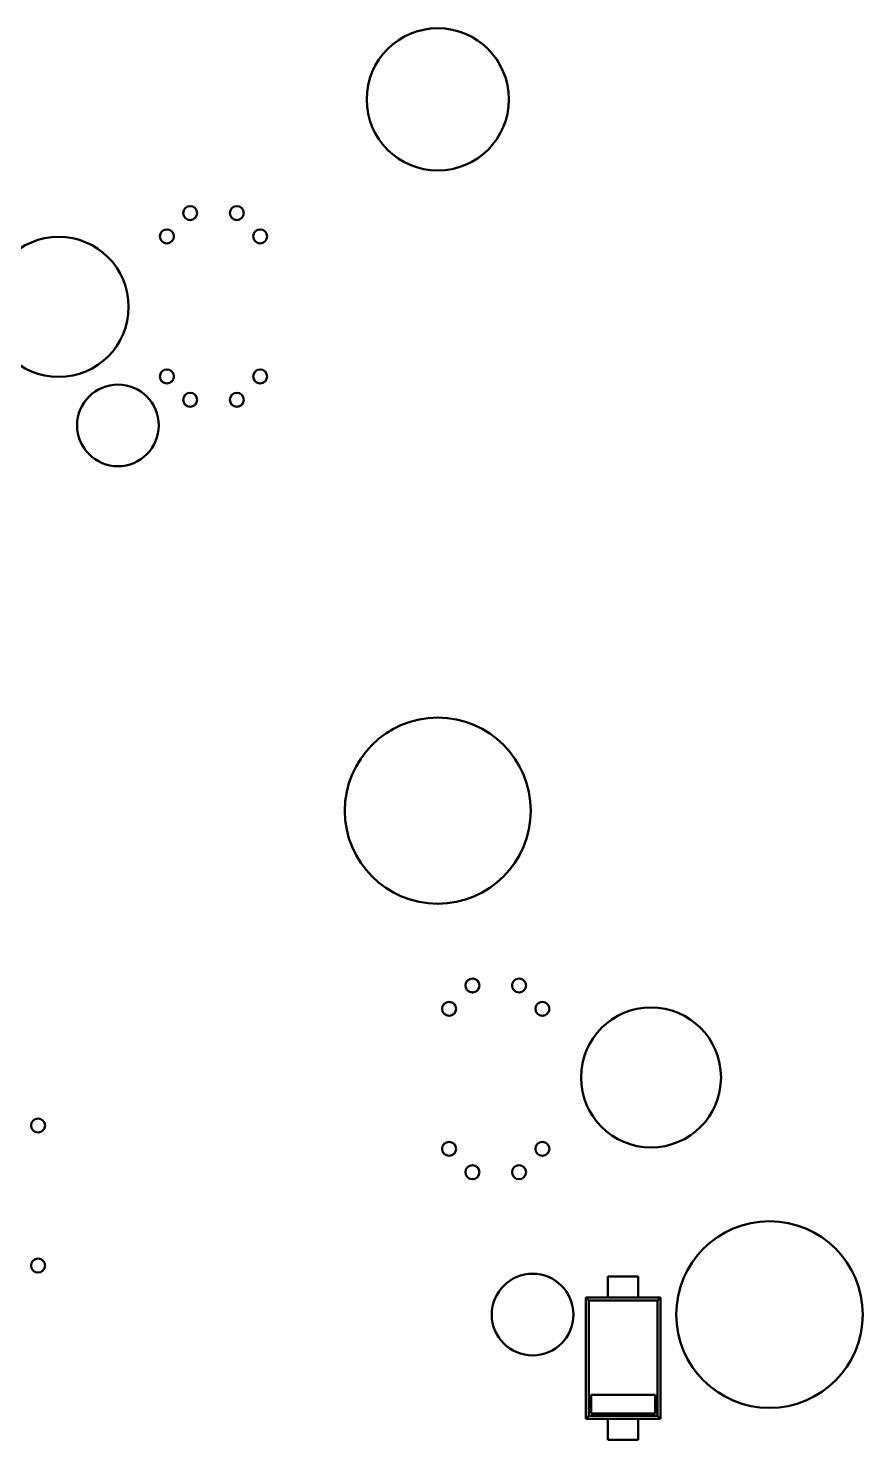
# Model space of a CAD drawing. Header units: millimetres. Extents: x 43 to 387, y 137 to 261.
# Drawn here: x 125.09 to 142.98, y 201.39 to 231.63 of the extents above; entities that cross this region are included whole.
import ezdxf

# ---------------------------------------------------------------- set-up
doc = ezdxf.new("R2010")
doc.units = ezdxf.units.MM
doc.header["$LTSCALE"] = 0.75
doc.layers.add('Visible', color=7, linetype='Continuous', lineweight=50)

msp = doc.modelspace()

# ---------------------------------------------------------------- linework, layer by layer
at = {"layer": 'Visible', "extrusion": (0, 0, -1)}
for p, q in [((138.167, 204.886), (137.517, 204.886)), ((137.517, 204.436), (137.517, 204.886)), ((138.167, 204.436), (138.167, 204.886)), ((137.517, 204.436), (137.042, 204.436)), ((137.042, 204.436), (137.105, 204.373)), ((137.042, 204.436), (137.042, 201.836)), ((138.167, 204.436), (137.517, 204.436)), ((138.642, 204.436), (138.167, 204.436)), ((138.642, 204.436), (138.579, 204.373)), ((138.642, 201.836), (138.642, 204.436)), ((138.579, 204.373), (137.105, 204.373)), ((137.105, 204.373), (137.105, 201.899)), ((138.579, 201.899), (138.579, 204.373)), ((137.155, 202.349), (138.529, 202.349)), ((137.155, 201.949), (137.155, 202.349)), ((138.529, 201.949), (138.529, 202.349)), ((137.042, 201.836), (137.105, 201.899)), ((137.042, 201.836), (137.517, 201.836)), ((137.105, 201.899), (138.579, 201.899)), ((137.155, 201.949), (138.529, 201.949)), ((137.517, 201.836), (138.167, 201.836)), ((137.517, 201.836), (137.517, 201.386)), ((138.167, 201.836), (138.642, 201.836)), ((138.167, 201.836), (138.167, 201.386)), ((138.642, 201.836), (138.579, 201.899)), ((137.517, 201.386), (138.167, 201.386))]:
    msp.add_line(p, q, dxfattribs=at)
at = {"layer": 'Visible'}
for centre, radius in [((133.868, 230.103), 1.524), ((128.56, 227.668), 0.15), ((129.56, 227.668), 0.15), ((125.74, 225.658), 1.5), ((128.06, 227.168), 0.15), ((130.06, 227.168), 0.15), ((128.06, 224.168), 0.15), ((130.06, 224.168), 0.15), ((127.01, 223.118), 0.875), ((128.56, 223.668), 0.15), ((129.56, 223.668), 0.15), ((133.868, 214.863), 1.994), ((134.61, 211.118), 0.15), ((135.61, 211.118), 0.15), ((134.11, 210.618), 0.15), ((136.11, 210.618), 0.15), ((138.44, 209.148), 1.5), ((125.297, 208.118), 0.15), ((134.11, 207.618), 0.15), ((136.11, 207.618), 0.15), ((134.61, 207.118), 0.15), ((135.61, 207.118), 0.15), ((140.98, 204.068), 2), ((125.297, 205.118), 0.15), ((135.9, 204.068), 0.875)]:
    msp.add_circle(centre, radius, dxfattribs=at)

doc.saveas('drawing.dxf')
